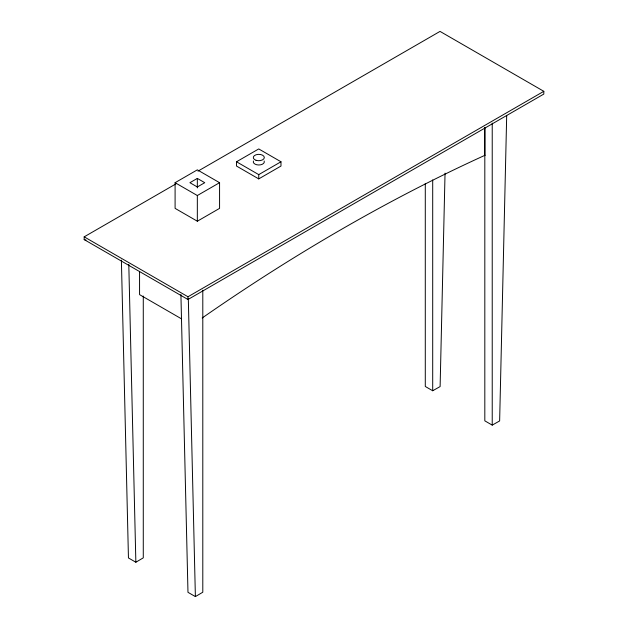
<?xml version="1.0" encoding="UTF-8"?>
<svg xmlns="http://www.w3.org/2000/svg" width="628" height="628" viewBox="0 0 628 628"><rect width="100%" height="100%" fill="white"/><g stroke="black" fill="none" stroke-linecap="round" stroke-linejoin="round"><path stroke-width="0.94" d="M445.04 173.155L440.118 386.573L432.7 390.757L425.289 386.471L425.289 183.494M506.694 115.497L499.637 420.941L492.226 425.125L484.816 420.839L484.816 127.649M121.385 260.102L128.45 557.954L135.86 562.233L143.278 557.852L143.278 296.039M180.911 294.469L187.976 592.322L195.387 596.6L202.797 592.22L202.797 290.199M175.094 182.693L197.333 169.85L219.572 182.693L219.572 208.37L197.333 221.213L175.094 208.37L175.094 182.693L197.333 195.528L219.572 182.693M197.985 171.138L440.024 31.4L543.817 91.319L543.817 94.067L187.976 299.509L84.183 239.59L84.183 236.842L175.903 183.886M197.333 178.407L189.915 182.693L197.333 186.971L204.744 182.693L197.333 178.407L197.333 187.905M236.505 161.773L258.744 148.938L280.983 161.773L280.983 166.051L258.744 178.894L236.505 166.051L236.505 161.773L258.744 174.615L280.983 161.773M84.183 236.842L187.976 296.761L543.817 91.319M84.183 239.59L86.02 240.069M181.602 318.898L139.565 294.626L139.565 271.367M188.322 298.747L195.387 596.6M128.795 264.38L135.86 562.233M492.226 123.104L492.226 425.125M484.824 127.374L484.824 155.477M432.7 179.93L432.7 390.757M258.744 174.615L258.744 178.894M197.333 195.528L197.333 221.213M187.976 296.761L187.976 299.509M264.137 160.98A5.519 3.187 0 0 1 258.799 164.991A5.519 3.187 0 0 1 253.469 160.98M202.192 317.98A1928.643 1113.507 -60 0 1 485.012 155.265M256.043 160.289A5.519 3.187 0 0 0 264.325 157.526A5.519 3.187 0 0 0 256.043 154.771A5.519 3.187 0 0 0 256.043 160.289"/></g></svg>
